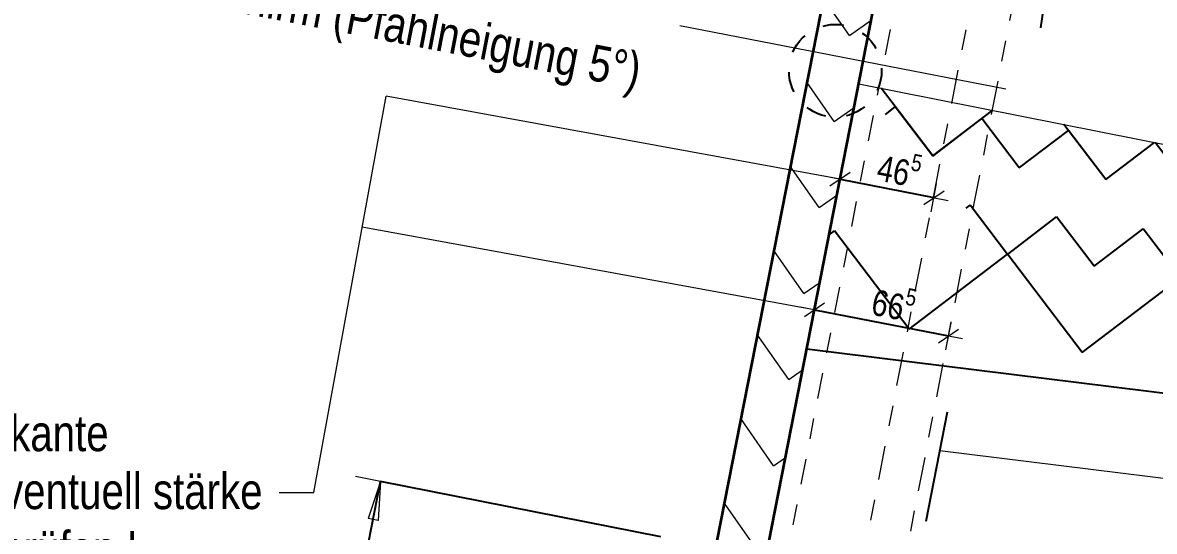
# Model space of a CAD drawing. Header units: metres. Extents: x 2681086.2 to 2681125.9, y 1225431.9 to 1225460.7.
# Drawn here: x 2681092.15 to 2681097.64, y 1225448.53 to 1225451 of the extents above; entities that cross this region are included whole.
import ezdxf

# ---------------------------------------------------------------- set-up
doc = ezdxf.new("R2010")
doc.units = ezdxf.units.M
doc.header["$PDMODE"] = 65
for name, pattern in [('AUSGEZOGEN', [0]), ('GETRENNT2_S10', [0.255, 0.125, -0.065, 0, -0.065]), ('STRICHPUNKT2_S11', [0.245, 0.165, -0.04, 0, -0.04]), ('VERDECKT2_S2', [0.09, 0.05, -0.04])]:
    doc.linetypes.add(name, pattern=pattern)
for name, color, linetype, lineweight in [('Beton Ansicht', 252, 'AUSGEZOGEN', 25), ('Design', 250, 'AUSGEZOGEN', 18), ('Standard', 7, 'AUSGEZOGEN', 13), ('Text Waende', 7, 'AUSGEZOGEN', 18), ('Vermassung Schnitte', 7, 'AUSGEZOGEN', 18)]:
    doc.layers.add(name, color=color, linetype=linetype, lineweight=lineweight)
doc.styles.add('ARIAL', font='arial.ttf')
doc.dimstyles.new('DIMSTYLE_3', dxfattribs={"dimtxt": 0.125, "dimasz": 0.25, "dimexe": 0, "dimexo": 0, "dimgap": 0.0625, "dimtad": 2, "dimrnd": 0.005, "dimzin": 4, "dimdsep": 46, "dimtxsty": 'ARIAL', "dimblk1": 'ALL_ML_PFEIL', "dimblk2": 'ALL_ML_PFEIL', "dimsah": 1, "dimcen": 0, "dimclrd": 7, "dimclre": 7, "dimclrt": 7, "dimadec": 0, "dimazin": 0, "dimtfac": 1, "dimtdec": 0, "dimtix": 1, "dimtmove": 2, "dimatfit": 3, "dimfxl": 0, "dimtzin": 0, "dimlwd": 0, "dimlwe": 18, "dimarcsym": 0})
doc.dimstyles.new('DIMSTYLE_5', dxfattribs={"dimtxt": 0.125, "dimasz": 0.14, "dimexe": 0, "dimexo": 0, "dimgap": 0.0625, "dimtad": 2, "dimdec": 1, "dimlfac": 100, "dimrnd": 0.5, "dimzin": 4, "dimdsep": 46, "dimtxsty": 'ARIAL', "dimblk1": 'ALL_ML_STRICH', "dimblk2": 'ALL_ML_STRICH', "dimsah": 1, "dimcen": 0, "dimclrd": 7, "dimclre": 7, "dimclrt": 7, "dimadec": 0, "dimazin": 0, "dimtfac": 1, "dimtdec": 0, "dimtix": 1, "dimtmove": 2, "dimatfit": 3, "dimfxl": 0, "dimtzin": 0, "dimlwd": 0, "dimlwe": 18, "dimarcsym": 0})
doc.dimstyles.new('DIMSTYLE_6', dxfattribs={"dimtxt": 0.125, "dimasz": 0.14, "dimexe": 0, "dimexo": 0, "dimgap": 0.0625, "dimtad": 2, "dimdec": 1, "dimlfac": 100, "dimrnd": 0.5, "dimzin": 4, "dimdsep": 46, "dimtxsty": 'ARIAL', "dimblk1": 'ALL_ML_STRICH', "dimblk2": 'ALL_ML_STRICH', "dimsah": 1, "dimcen": 0, "dimclrd": 7, "dimclre": 7, "dimclrt": 7, "dimadec": 0, "dimazin": 0, "dimtfac": 1, "dimtdec": 0, "dimtix": 1, "dimtmove": 2, "dimatfit": 3, "dimfxl": 0, "dimtzin": 0, "dimlwd": 0, "dimlwe": 18, "dimarcsym": 0})

# ---------------------------------------------------------------- blocks, each defined once
blk = doc.blocks.new('ALL_ML_PFEIL')
at = {"color": 0, "linetype": 'ByBlock', "lineweight": -2}
for p, q in [((0, -0.5), (0, 0.5)), ((-1, 0), (0, 0)), ((0, 0), (-0.75, 0.1)), ((-0.75, -0.1), (-0.75, 0.1)), ((0, 0), (-0.75, -0.1))]:
    blk.add_line(p, q, dxfattribs=at)
blk = doc.blocks.new('*D5')
at = {"layer": 'DEFPOINTS', "color": 7, "linetype": 'AUSGEZOGEN', "lineweight": 18, "transparency": 16777216}
for p in [(2681093.875, 1225448.777), (2681092.824, 1225443.38), (2681094.696, 1225443.012)]:
    blk.add_point(p, dxfattribs=at)
at = {"layer": 'Vermassung Schnitte', "color": 7, "linetype": 'AUSGEZOGEN', "lineweight": -2, "transparency": 16777216}
for p, q in [((2681092.824, 1225443.38), (2681093.885, 1225448.775)), ((2681095.247, 1225448.507), (2681093.885, 1225448.775)), ((2681094.696, 1225443.012), (2681092.824, 1225443.38))]:
    blk.add_line(p, q, dxfattribs=at)
at = {"layer": 'Vermassung Schnitte', "color": 7, "linetype": 'AUSGEZOGEN', "lineweight": 18, "transparency": 16777216, "xscale": 0.25, "yscale": 0.25, "zscale": 0.25}
for p, rotation in [((2681093.885, 1225448.775), 78.8781), ((2681092.824, 1225443.38), 258.8781)]:
    blk.add_blockref('ALL_ML_PFEIL', p, dxfattribs=dict(at, rotation=rotation))
at = {"layer": 'Vermassung Schnitte', "color": 7, "linetype": 'AUSGEZOGEN', "lineweight": 18, "transparency": 16777216, "insert": (2681093.248, 1225446.106), "char_height": 0.125, "width": 0.4, "attachment_point": 5, "rotation": 78.8777, "style": 'ARIAL'}
blk.add_mtext('\\W0.80;\\A1;{\\A1;{5.50\\H0.082500;\\S^ ;}}', dxfattribs=at)
blk = doc.blocks.new('ALL_ML_STRICH')
at = {"color": 0, "linetype": 'ByBlock', "lineweight": -2}
for p, q in [((0, -0.5), (0, 0.5)), ((-1, 0), (0.5, 0)), ((-0.3, -0.3), (0.3, 0.3))]:
    blk.add_line(p, q, dxfattribs=at)
blk = doc.blocks.new('*D8')
at = {"layer": 'DEFPOINTS', "color": 7, "linetype": 'AUSGEZOGEN', "lineweight": 18, "transparency": 16777216}
for p in [(2681096.124, 1225450.277), (2681096.117, 1225450.242), (2681096.574, 1225450.158)]:
    blk.add_point(p, dxfattribs=at)
at = {"layer": 'Vermassung Schnitte', "color": 7, "linetype": 'AUSGEZOGEN', "lineweight": -2, "transparency": 16777216}
for p, q in [((2681096.117, 1225450.242), (2681096.117, 1225450.242)), ((2681096.117, 1225450.242), (2681096.573, 1225450.153)), ((2681096.573, 1225450.153), (2681096.573, 1225450.153))]:
    blk.add_line(p, q, dxfattribs=at)
at = {"layer": 'Vermassung Schnitte', "color": 7, "linetype": 'AUSGEZOGEN', "lineweight": 18, "transparency": 16777216, "xscale": 0.14, "yscale": 0.14, "zscale": 0.14}
for p, rotation in [((2681096.117, 1225450.242), 169.0113), ((2681096.573, 1225450.153), 349.0113000000001)]:
    blk.add_blockref('ALL_ML_STRICH', p, dxfattribs=dict(at, rotation=rotation))
at = {"layer": 'Vermassung Schnitte', "color": 7, "linetype": 'AUSGEZOGEN', "lineweight": 18, "transparency": 16777216, "insert": (2681096.406, 1225450.297), "char_height": 0.125, "width": 0.4, "attachment_point": 5, "rotation": 349.0126, "style": 'ARIAL'}
blk.add_mtext('\\W0.80;\\A1;{\\A1;{46\\H0.082500;\\S5^ ;}}', dxfattribs=at)
blk = doc.blocks.new('*D9')
at = {"layer": 'DEFPOINTS', "color": 7, "linetype": 'AUSGEZOGEN', "lineweight": 18, "transparency": 16777216}
for p in [(2681096.008, 1225449.689), (2681095.993, 1225449.608), (2681096.645, 1225449.485)]:
    blk.add_point(p, dxfattribs=at)
at = {"layer": 'Vermassung Schnitte', "color": 7, "linetype": 'AUSGEZOGEN', "lineweight": -2, "transparency": 16777216}
for p, q in [((2681095.993, 1225449.608), (2681095.993, 1225449.608)), ((2681095.993, 1225449.608), (2681096.644, 1225449.482)), ((2681096.644, 1225449.482), (2681096.644, 1225449.482))]:
    blk.add_line(p, q, dxfattribs=at)
at = {"layer": 'Vermassung Schnitte', "color": 7, "linetype": 'AUSGEZOGEN', "lineweight": 18, "transparency": 16777216, "xscale": 0.14, "yscale": 0.14, "zscale": 0.14}
for p, rotation in [((2681095.993, 1225449.608), 169.0113), ((2681096.644, 1225449.482), 349.0113000000001)]:
    blk.add_blockref('ALL_ML_STRICH', p, dxfattribs=dict(at, rotation=rotation))
at = {"layer": 'Vermassung Schnitte', "color": 7, "linetype": 'AUSGEZOGEN', "lineweight": 18, "transparency": 16777216, "insert": (2681096.379, 1225449.645), "char_height": 0.125, "width": 0.4, "attachment_point": 5, "rotation": 349.0126, "style": 'ARIAL'}
blk.add_mtext('\\W0.80;\\A1;{\\A1;{66\\H0.082500;\\S5^ ;}}', dxfattribs=at)

msp = doc.modelspace()

# ---------------------------------------------------------------- hatches: boundary and pattern name
at = {"layer": 'Beton Ansicht', "linetype": 'AUSGEZOGEN', "lineweight": 13, "transparency": 33554687}
h = msp.add_hatch(dxfattribs=at)
h.set_pattern_fill('MUSTER', color=251, scale=0.3, angle=35, style=0, pattern_type=2)
h.set_pattern_definition([(35, (2680800.933, 1225000.674), (0.07367268, 0.41781854), [0.3, -0.3]), (125, (2680800.933, 1225000.674), (-0.41781854, 0.07367268), [0.3, -0.3])])
h.paths.add_polyline_path([(2681091.008, 1225436.059), (2681090.965, 1225435.762), (2681092.44, 1225435.552), (2681094.664, 1225442.852), (2681096.816, 1225453.797), (2681096.601, 1225453.994), (2681094.516, 1225443.396), (2681092.228, 1225435.885)], flags=0)
at = {"layer": 'Beton Ansicht', "transparency": 33554687}
h = msp.add_hatch(dxfattribs=at)
h.set_pattern_fill('MUSTER', color=256, scale=0.6, angle=37.27, style=0, pattern_type=2)
h.set_pattern_definition([(37.27, (2680801.014, 1225001.52), (0.1141313, 0.8408175), [0.6, -0.6]), (127.27, (2680801.014, 1225001.52), (-0.8408175, 0.1141313), [0.6, -0.6])])
h.paths.add_polyline_path([(2681095.955, 1225449.417), (2681100.792, 1225448.818), (2681100.908, 1225449.774), (2681096.208, 1225450.706)], flags=0)
h = msp.add_hatch(dxfattribs=at)
h.set_pattern_fill('MUSTER', color=256, scale=0.3, angle=37.27, style=0, pattern_type=2)
h.set_pattern_definition([(37.27, (2680800.9, 1225000.679), (0.05706566, 0.42040874), [0.3, -0.3]), (127.27, (2680800.9, 1225000.679), (-0.42040874, 0.05706566), [0.3, -0.3])])
h.paths.add_polyline_path([(2681096.972, 1225449.823), (2681100.783, 1225449.128), (2681100.908, 1225449.774), (2681096.208, 1225450.706)], flags=0)

# ---------------------------------------------------------------- linework, layer by layer
at = {"layer": 'Beton Ansicht', "color": 251, "linetype": 'AUSGEZOGEN', "lineweight": 35, "transparency": 33554687}
for p, q in [((2681096.601, 1225453.994), (2681094.516, 1225443.396)), ((2681094.664, 1225442.852), (2681096.816, 1225453.797))]:
    msp.add_line(p, q, dxfattribs=at)
at = {"layer": 'Beton Ansicht', "transparency": 33554687}
msp.add_line((2681108.717, 1225447.838), (2681095.955, 1225449.417), dxfattribs=at)
at = {"layer": 'Beton Ansicht', "color": 251, "linetype": 'VERDECKT2_S2', "lineweight": 25, "transparency": 33554687}
msp.add_circle((2681096.094, 1225450.769), 0.225, dxfattribs=at)
at = {"layer": 'Design', "color": 200, "linetype": 'GETRENNT2_S10', "lineweight": 18, "transparency": 33554687}
msp.add_line((2681094.78, 1225442.923), (2681096.914, 1225453.778), dxfattribs=at)
at = {"layer": 'Design', "color": 7, "linetype": 'AUSGEZOGEN', "lineweight": 13, "transparency": 33554687}
msp.add_line((2681096.208, 1225450.706), (2681100.996, 1225449.757), dxfattribs=at)
at = {"layer": 'Standard', "color": 7, "linetype": 'AUSGEZOGEN', "lineweight": 25, "transparency": 33554687}
for p, q in [((2681097.093, 1225450.977), (2681097.125, 1225451.195)), ((2681096.535, 1225448.583), (2681096.639, 1225449.113))]:
    msp.add_line(p, q, dxfattribs=at)
at = {"layer": 'Standard', "color": 7, "linetype": 'AUSGEZOGEN', "lineweight": 13, "transparency": 33554687}
for p, q in [((2681095.338, 1225450.989), (2681096.922, 1225450.681)), ((2681093.56, 1225448.722), (2681093.912, 1225450.645)), ((2681096.117, 1225450.242), (2681093.912, 1225450.645)), ((2681095.992, 1225449.608), (2681093.796, 1225450.01)), ((2681108.617, 1225447.437), (2681096.602, 1225448.924)), ((2681093.392, 1225448.722), (2681093.56, 1225448.722))]:
    msp.add_line(p, q, dxfattribs=at)
at = {"layer": 'Vermassung Schnitte', "color": 7, "linetype": 'STRICHPUNKT2_S11', "lineweight": 18, "transparency": 33554687}
for p, q in [((2681095.153, 1225442.85), (2681096.906, 1225451.879)), ((2681095.346, 1225442.796), (2681097.103, 1225451.841))]:
    msp.add_line(p, q, dxfattribs=at)

# ---------------------------------------------------------------- texts
at = {"layer": 'Text Waende', "transparency": 33554687, "insert": (2681092.246, 1225451.984), "char_height": 0.175, "width": 3.2691, "attachment_point": 1, "rotation": 349.1463, "line_spacing_factor": 0.9639, "style": 'ARIAL'}
msp.add_mtext('\\A1;{\\fArial|i0|b0;\\H0.175000;\\W0.800000;\\C7;  Bohrachse ab Bohrplanum 418.50  }\\P{\\fArial|i0|b0;\\H0.175000;\\W0.800000;\\C7;  für hintere Reihe Mikropfahl-}\\P{\\fArial|i0|b0;\\H0.175000;\\W0.800000;\\C7;  Injektionsschirm (Pfahlneigung 5%%d)}\\P', dxfattribs=at)
at = {"layer": 'Text Waende', "transparency": 33554687, "insert": (2681090.422, 1225449.097), "char_height": 0.175, "width": 3.1082, "attachment_point": 1, "line_spacing_factor": 0.9639, "style": 'ARIAL'}
msp.add_mtext('\\A1;{\\fArial|i0|b0;\\H0.175000;\\W0.800000;\\C7;  Masse ab Aussenkante }\\P{\\fArial|i0|b0;\\H0.175000;\\W0.800000;\\C7;  Gebäude "roh". Eventuell stärke }\\P{\\fArial|i0|b0;\\H0.175000;\\W0.800000;\\C7;  der Isolation überprüfen !}\\P', dxfattribs=at)

# ---------------------------------------------------------------- dimensions: what is measured, and where the dimension line sits
at = {"layer": 'Vermassung Schnitte', "color": 7, "linetype": 'AUSGEZOGEN', "lineweight": 18, "transparency": 33554687}
for base, p1, p2, angle, dimstyle, picture, middle in [((2681096.573, 1225450.153), (2681096.117, 1225450.242), (2681096.573, 1225450.153), 349.0113, 'DIMSTYLE_5', '*D8', (2681096.406, 1225450.297)), ((2681096.644, 1225449.482), (2681095.993, 1225449.608), (2681096.644, 1225449.482), 349.0113, 'DIMSTYLE_6', '*D9', (2681096.379, 1225449.645)), ((2681093.885, 1225448.775), (2681094.696, 1225443.012), (2681095.247, 1225448.507), 78.8781, 'DIMSTYLE_3', '*D5', (2681093.248, 1225446.106))]:
    dim = msp.add_linear_dim(base=base, p1=p1, p2=p2, angle=angle, dimstyle=dimstyle, override={"dimpost": '<>', "dimclrd": 7, "dimclre": 7, "dimclrt": 7, "dimlwd": 0, "dimlwe": 18}, dxfattribs=at)
    dim.commit()
    dim.dimension.update_dxf_attribs({"geometry": picture, "text_midpoint": middle, "dimtype": 160})

doc.saveas('drawing.dxf')
